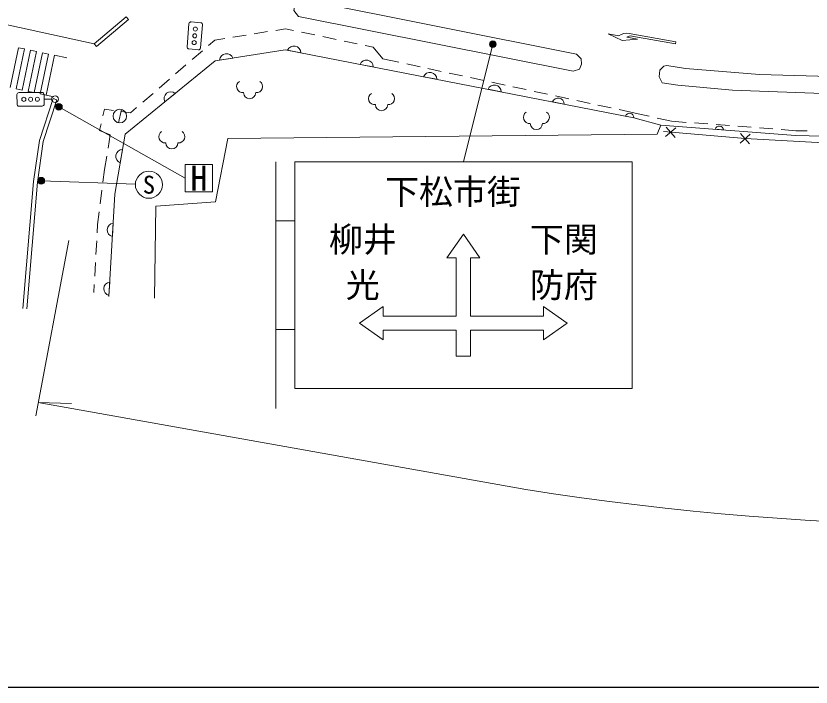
# Model space of a CAD drawing. Units: millimetres, scale not verified. Extents: x 40000 to 680000, y 20000 to 380000.
# Drawn here: x 295208 to 353742, y 205000 to 254362 of the extents above; entities that cross this region are included whole.
import ezdxf
from ezdxf.enums import TextEntityAlignment as Align

# ---------------------------------------------------------------- set-up
doc = ezdxf.new("R2010")
doc.units = ezdxf.units.MM
doc.header["$LTSCALE"] = 1000
for name, color, linetype, lineweight in [('M-BGD', 7, 'Continuous', 13), ('M-STR-HTXT', 7, 'Continuous', 13), ('M-STR-STRC', 7, 'Continuous', 13), ('M-TTL-BAND', 7, 'Continuous', 25)]:
    doc.layers.add(name, color=color, linetype=linetype, lineweight=lineweight)
doc.styles.add('ＭＳ ゴシック', font='')
doc.styles.get('ＭＳ ゴシック').set_extended_font_data('MS Gothic')

msp = doc.modelspace()

# ---------------------------------------------------------------- hatches: boundary and pattern name
at = {"layer": 'M-STR-HTXT'}
for points in [[(330533, 252402, -1), (330094, 252163, -0.41421), (330194, 252502, -0.41421)], [(298595, 247794, -1), (298156, 247555, -0.41421), (298256, 247894, -0.41421)], [(297243, 242052, -1), (296906, 242422, -0.41421), (297259, 242405, -0.41421)]]:
    msp.add_hatch(color=256, dxfattribs=at).paths.add_polyline_path(points)

# ---------------------------------------------------------------- linework, layer by layer
at = {"layer": 'M-BGD'}
for p, q in [((311170, 252796), (312158, 252954)), ((312750, 253048), (313738, 253206)), ((314330, 253300), (315065, 253417)), ((315065, 253417), (315643, 253296)), ((316230, 253172), (317208, 252966)), ((309387, 252191), (309843, 252585)), ((309843, 252585), (310578, 252702)), ((317796, 252842), (318774, 252636)), ((319361, 252513), (320340, 252307)), ((308176, 251145), (308933, 251799)), ((315206, 251834), (316179, 251645)), ((320927, 252183), (321504, 252061)), ((321504, 252061), (322228, 251205)), ((310205, 251103), (311183, 251259)), ((322228, 251205), (323390, 250956)), ((306965, 250100), (307722, 250753)), ((320539, 250798), (321512, 250609)), ((323977, 250830), (324955, 250620)), ((325541, 250494), (326519, 250283)), ((327106, 250157), (328083, 249947)), ((305754, 249054), (306511, 249708)), ((325214, 249889), (326187, 249700)), ((328670, 249821), (329648, 249611)), ((330234, 249485), (331212, 249275)), ((329960, 248966), (330932, 248777)), ((331798, 249149), (332776, 248939)), ((333363, 248813), (334340, 248603)), ((304543, 248008), (305300, 248662)), ((306173, 248040), (306941, 248666)), ((334927, 248477), (335905, 248267)), ((303633, 247222), (304089, 247616)), ((334699, 248045), (335574, 247875)), ((336491, 248141), (337469, 247931)), ((338056, 247805), (339033, 247595)), ((301617, 247014), (301729, 247509)), ((301729, 247509), (302384, 247411)), ((302749, 246506), (302970, 247481)), ((302978, 247321), (303633, 247222)), ((339620, 247469), (340783, 247219)), ((340783, 247219), (341832, 246984)), ((340084, 246998), (340699, 246878)), ((342418, 246853), (343467, 246618)), ((343467, 246618), (344552, 246535)), ((345150, 246490), (346148, 246414)), ((301373, 245934), (301485, 246429)), ((302148, 245626), (301373, 245934)), ((343021, 245485), (343786, 246129)), ((343726, 245425), (343082, 246190)), ((346673, 246022), (347297, 245975)), ((346746, 246368), (347743, 246292)), ((348341, 246246), (349338, 246170)), ((349936, 246124), (350934, 246048)), ((351532, 246002), (352617, 245920)), ((352617, 245920), (353456, 245899)), ((301990, 244644), (302148, 245626)), ((348513, 245004), (349257, 245672)), ((349219, 244966), (348551, 245710)), ((302889, 243560), (303058, 244537)), ((301737, 243071), (301895, 244052)), ((301618, 242136), (301737, 243071)), ((301417, 240549), (301543, 241541)), ((301222, 239019), (301341, 239953)), ((301189, 238414), (301222, 239019)), ((302308, 238131), (302366, 239120)), ((301101, 236817), (301156, 237815)), ((301013, 235219), (301068, 236218)), ((302054, 233794), (302112, 234783)), ((300946, 234016), (300980, 234620))]:
    msp.add_line(p, q, dxfattribs=at)
for points in [[(302050, 233728), (302490, 241242), (303250, 245656), (309864, 251049), (315023, 251870), (340702, 246878), (342683, 246327), (352599, 245570), (359694, 245396), (365495, 245518), (375829, 245699), (386036, 246642), (397929, 248681), (407711, 250716), (418094, 253437), (426108, 255839), (433931, 258514), (439968, 260897), (454284, 267592), (460709, 270799), (465925, 273370), (472774, 276720)], [(305402, 233612), (305519, 240370), (309897, 240682), (310815, 245346), (342415, 245669), (342683, 246327)], [(342878, 245852), (348885, 245338), (355531, 244982)]]:
    msp.add_lwpolyline(points, dxfattribs=at)
msp.add_circle((302860, 246994), 500, dxfattribs=at)
for centre, radius, start, end in [((315674, 251644), 505, 0.16928, 157.82747), ((310709, 251085), 505, 20.21121, 177.8694), ((321007, 250607), 505, 0.16928, 157.82747), ((325682, 249698), 505, 0.16928, 157.82747), ((311907, 249164), 450, 122.72029, 277.24592), ((312920, 249164), 450, 262.75408, 57.27971), ((306619, 248277), 505, 50.36521, 208.0234), ((330427, 248776), 505, 0.16928, 157.82747), ((312413, 248718), 450, 180, 360), ((321618, 248282), 450, 122.72029, 277.24592), ((322632, 248282), 450, 262.75408, 57.27971), ((335120, 247873), 454, 0.16928, 157.82747), ((322125, 247836), 450, 180, 360), ((333013, 246899), 450, 122.72029, 277.24592), ((334026, 246899), 450, 262.75408, 57.27971), ((340381, 246885), 318, 358.8895, 159.10724), ((333519, 246453), 450, 180, 360), ((306179, 245476), 450, 122.72029, 277.24592), ((307193, 245476), 450, 262.75408, 57.27971), ((346981, 245944), 318, 5.52445, 165.74219), ((306686, 245030), 450, 180, 360), ((303070, 244032), 505, 91.40256, 249.06075), ((302435, 238620), 505, 97.81669, 255.47488), ((302180, 234283), 505, 97.81669, 255.47488)]:
    msp.add_arc(centre, radius, start, end, dxfattribs=at)
at = {"layer": 'M-STR-HTXT'}
for p, q in [((330313, 252282), (328146, 243620)), ((298375, 247674), (307677, 242433)), ((297075, 242237), (304002, 241985)), ((296670, 224955), (299105, 237848)), ((296856, 225938), (332732, 219535)), ((296856, 225938), (299309, 225847))]:
    msp.add_line(p, q, dxfattribs=at)
for centre in [(330313, 252282), (298375, 247674), (297075, 242237)]:
    msp.add_circle(centre, 250, dxfattribs=at)
msp.add_arc((366919, 436487), 219629, 261.04524, 295.46307, dxfattribs=at)
at = {"layer": 'M-STR-STRC'}
for p, q in [((287933, 255144), (300977, 252316)), ((300977, 252316), (303325, 254283)), ((301137, 252124), (303486, 254092)), ((303486, 254092), (303325, 254283)), ((307804, 252093), (307949, 253787)), ((308809, 253864), (308112, 253924)), ((308801, 252008), (308946, 253702)), ((301137, 252124), (300977, 252316)), ((294783, 249091), (295405, 252026)), ((295223, 248998), (295845, 251933)), ((295405, 252026), (295845, 251933)), ((295663, 248905), (296285, 251840)), ((296104, 248812), (296725, 251747)), ((296285, 251840), (296725, 251747)), ((308638, 251871), (307941, 251931)), ((296544, 248719), (297165, 251653)), ((296984, 248625), (297606, 251560)), ((297165, 251653), (297606, 251560)), ((297424, 248532), (298046, 251467)), ((298046, 251467), (298949, 251276)), ((295223, 248998), (295663, 248905)), ((296104, 248812), (296544, 248719)), ((295287, 248572), (295291, 247872)), ((297136, 248733), (295436, 248723)), ((296984, 248625), (297998, 248411)), ((297287, 248584), (297291, 247884)), ((297839, 248238), (297289, 248234)), ((297956, 248283), (298222, 248195)), ((297142, 247733), (295442, 247723)), ((314340, 243620), (314340, 225487)), ((315729, 243620), (340562, 243620)), ((315729, 243620), (315729, 226953)), ((340562, 243620), (340562, 226953)), ((314340, 239280), (315729, 239280)), ((326930, 236567), (328146, 238303)), ((328146, 238303), (329361, 236567)), ((327625, 236567), (326930, 236567)), ((327625, 232285), (327625, 236567)), ((327625, 232285), (327625, 236567)), ((327625, 232285), (327625, 236567)), ((327625, 232285), (327625, 236567)), ((328666, 236567), (328666, 232285)), ((328666, 236567), (328666, 232285)), ((328666, 236567), (328666, 232285)), ((329361, 236567), (328666, 236567)), ((328666, 232285), (328666, 236567)), ((320507, 231764), (322243, 232979)), ((322243, 232979), (322243, 232285)), ((322243, 232979), (322243, 232285)), ((334048, 232979), (335784, 231764)), ((334048, 232285), (334048, 232979)), ((322243, 232285), (327625, 232285)), ((322243, 232285), (327625, 232285)), ((322243, 232285), (327625, 232285)), ((322243, 232285), (327625, 232285)), ((328666, 232285), (334048, 232285)), ((328666, 232285), (334048, 232285)), ((328666, 232285), (334048, 232285)), ((328666, 232285), (334048, 232285)), ((314340, 231294), (315729, 231294)), ((322243, 230549), (320507, 231764)), ((327625, 231243), (322243, 231243)), ((327625, 231243), (322243, 231243)), ((327625, 231243), (322243, 231243)), ((322243, 231243), (327625, 231243)), ((322243, 231243), (322243, 230549)), ((327625, 229345), (327625, 231243)), ((327625, 229345), (327625, 231243)), ((327625, 231243), (327625, 229345)), ((327625, 229345), (327625, 231243)), ((334048, 231243), (328666, 231243)), ((334048, 231243), (328666, 231243)), ((334048, 231243), (328666, 231243)), ((328666, 231243), (334048, 231243)), ((328666, 231243), (328666, 229345)), ((328666, 229345), (328666, 231243)), ((335784, 231764), (334048, 230549)), ((334048, 230549), (334048, 231243)), ((327625, 229345), (328666, 229345)), ((315729, 226953), (340562, 226953))]:
    msp.add_line(p, q, dxfattribs=at)
for points in [[(316192, 255617), (336476, 251540), (336814, 251197), (336851, 250816), (336693, 250445), (336219, 250305), (316021, 254322), (315676, 254757), (315786, 255356)], [(343135, 250722), (344499, 250491), (349933, 250052), (355095, 249916), (355540, 249825), (355727, 249297), (355693, 248939), (355278, 248621), (347951, 248895), (343925, 249275), (342783, 249430), (342547, 249880), (342619, 250366), (342895, 250672)], [(307677, 241433), (309677, 241433), (309677, 243433), (307677, 243433)]]:
    msp.add_lwpolyline(points, close=True, dxfattribs=at)
for points in [[(339591, 252901), (338804, 253043), (339833, 252553), (340969, 252653), (340181, 252795)], [(340559, 252879), (343751, 252304), (343777, 252451), (340347, 253070)], [(297956, 248283), (296933, 245202), (296511, 242176), (295724, 232849)], [(298222, 248195), (297207, 245138), (296790, 242145), (296003, 232826)], [(327625, 236567), (326930, 236567), (328146, 238303), (329361, 236567), (328666, 236567)], [(327625, 236567), (326930, 236567), (328146, 238303), (329361, 236567), (328666, 236567)], [(327625, 236567), (326930, 236567), (328146, 238303), (329361, 236567), (328666, 236567)], [(320507, 231764), (322243, 232979), (322243, 232285)], [(322243, 231243), (322243, 230549), (320507, 231764), (322243, 232979)], [(320507, 231764), (322243, 232979), (322243, 232285)], [(334048, 232285), (334048, 232979), (335784, 231764), (334048, 230549), (334048, 231243)], [(334048, 232285), (334048, 232979), (335784, 231764), (334048, 230549), (334048, 231243)], [(334048, 232285), (334048, 232979), (335784, 231764), (334048, 230549), (334048, 231243)], [(322243, 231243), (322243, 230549), (320507, 231764)], [(322243, 231243), (322243, 230549), (320507, 231764)], [(328666, 231243), (328666, 229345), (327625, 229345), (327625, 231243)], [(328666, 231243), (328666, 229345), (327625, 229345), (327625, 231243)], [(328666, 231243), (328666, 229345), (327625, 229345), (327625, 231243)], [(328666, 231243), (328666, 229345), (327625, 229345)], [(328666, 231243), (328666, 229345), (327625, 229345)]]:
    msp.add_lwpolyline(points, dxfattribs=at)
for centre, radius in [((308418, 253396), 150), ((308375, 252897), 150), ((308332, 252399), 150), ((295789, 248225), 150), ((296289, 248228), 150), ((296789, 248231), 150), ((298089, 248239), 250), ((305001, 241949), 1000)]:
    msp.add_circle(centre, radius, dxfattribs=at)
for centre, radius, start, end in [((308099, 253774), 150, 85.09733, 175.09733), ((308796, 253714), 150, 355.09733, 85.09733), ((340169, 252086), 1000, 79.77693, 125.34993), ((340471, 252387), 500, 79.77693, 125.34993), ((307954, 252080), 150, 175.09733, 265.09733), ((308651, 252021), 150, 265.09733, 355.09733), ((295437, 248573), 150, 90.35582, 180.35582), ((297137, 248583), 150, 0.35582, 90.35582), ((295441, 247873), 150, 180.35582, 270.35582), ((297141, 247883), 150, 270.35582, 0.35582)]:
    msp.add_arc(centre, radius, start, end, dxfattribs=at)
at = {"layer": 'M-TTL-BAND'}
msp.add_line((40000, 205000), (579000, 205000), dxfattribs=at)

# ---------------------------------------------------------------- texts
at = {"layer": 'M-STR-STRC', "style": 'ＭＳ ゴシック'}
for s, height, p in [('H', 1833, (308677, 242433)), ('S', 1320, (305001, 241949))]:
    msp.add_text(s, height=height, dxfattribs=at).set_placement(p, align=Align.MIDDLE_CENTER)
for s, p in [('下松市街', (322382, 239968)), ('柳井', (318243, 236455)), ('下関', (333048, 236455)), (' 光 ', (318243, 233103)), ('防府', (333048, 233103))]:
    msp.add_text(s, height=1833, dxfattribs=at).set_placement(p, align=Align.BOTTOM_LEFT)

doc.saveas('drawing.dxf')
